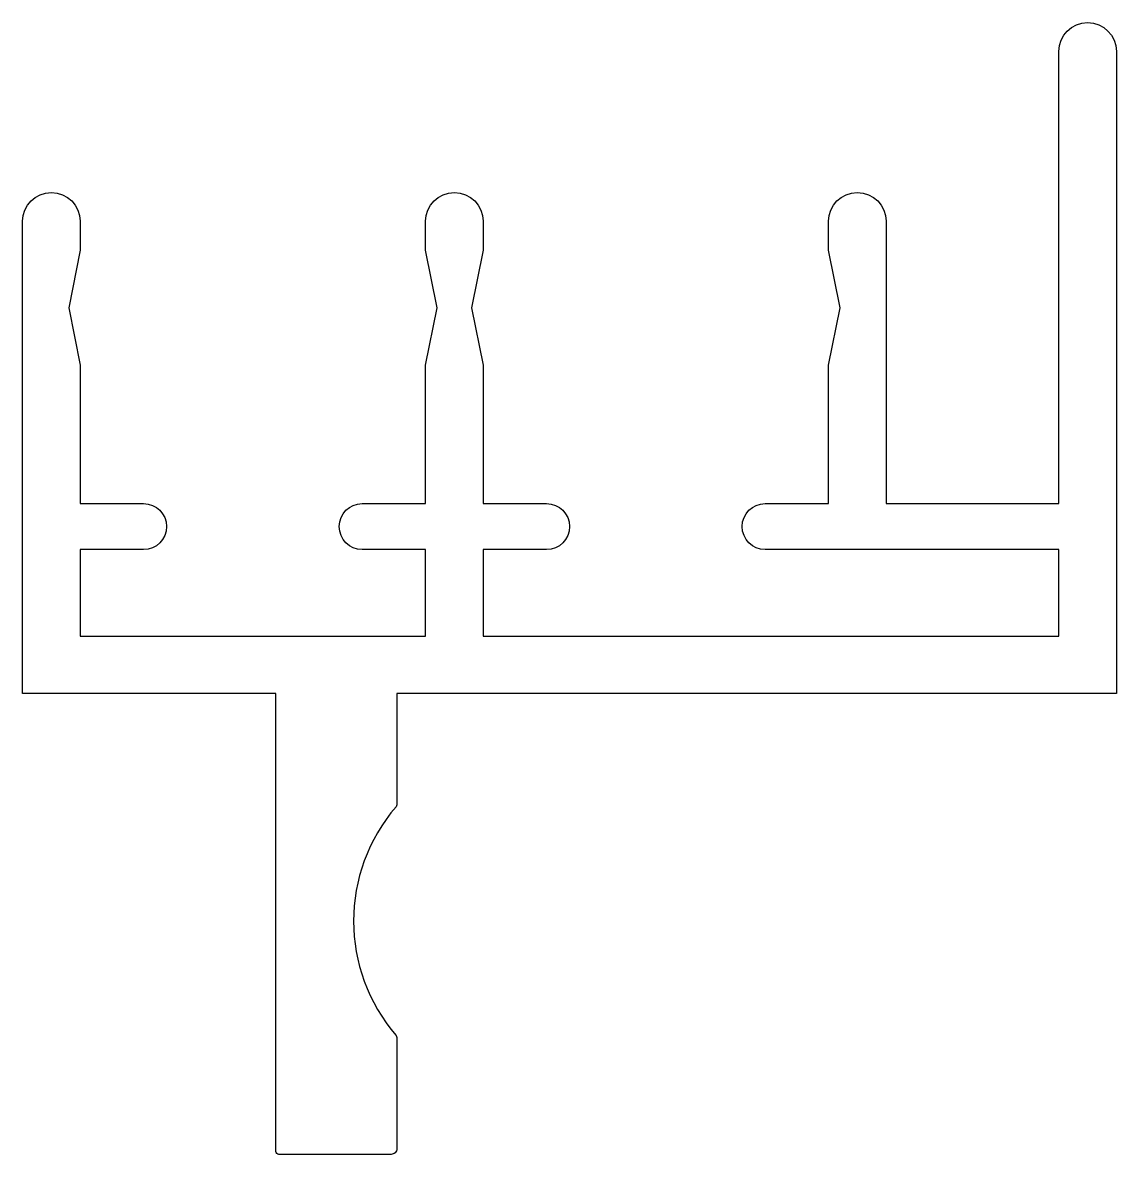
# Model space of a CAD drawing. Extents: x 155.1 to 193.1, y 207.6 to 246.9.
import ezdxf

# ---------------------------------------------------------------- set-up
doc = ezdxf.new("R2010")
doc.units = 0
doc.layers.get('0').update_dxf_attribs({"linetype": 'CONTINUOUS'})

msp = doc.modelspace()

# ---------------------------------------------------------------- linework, layer by layer
msp.add_lwpolyline([(169.469, 237.049), (169.069, 239.049), (169.069, 240.049, -1), (171.069, 240.049), (171.069, 239.049), (170.669, 237.049), (171.069, 235.049), (171.069, 230.249), (173.269, 230.249, -1), (173.269, 228.649), (171.069, 228.649), (171.069, 225.649), (191.069, 225.649), (191.069, 228.649), (180.869, 228.649, -1), (180.869, 230.249), (183.069, 230.249), (183.069, 235.049), (183.469, 237.049), (183.069, 239.049), (183.069, 240.049, -1), (185.069, 240.049), (185.069, 230.249), (191.069, 230.249), (191.069, 245.949, -1), (193.069, 245.949), (193.069, 223.649), (168.069, 223.649), (168.069, 219.786, -0.179763), (168.045, 219.721, 0.371533), (168.045, 211.777, -0.179763), (168.069, 211.711), (168.069, 207.849, -0.414214), (167.869, 207.649), (163.969, 207.649, -0.414214), (163.869, 207.749), (163.869, 223.649), (155.069, 223.649), (155.069, 240.049, -1), (157.069, 240.049), (157.069, 239.049), (156.669, 237.049), (157.069, 235.049), (157.069, 230.249), (159.269, 230.249, -1), (159.269, 228.649), (157.069, 228.649), (157.069, 225.649), (169.069, 225.649), (169.069, 228.649), (166.869, 228.649, -1), (166.869, 230.249), (169.069, 230.249), (169.069, 235.049)], format="xyb", close=True)

doc.saveas('drawing.dxf')
